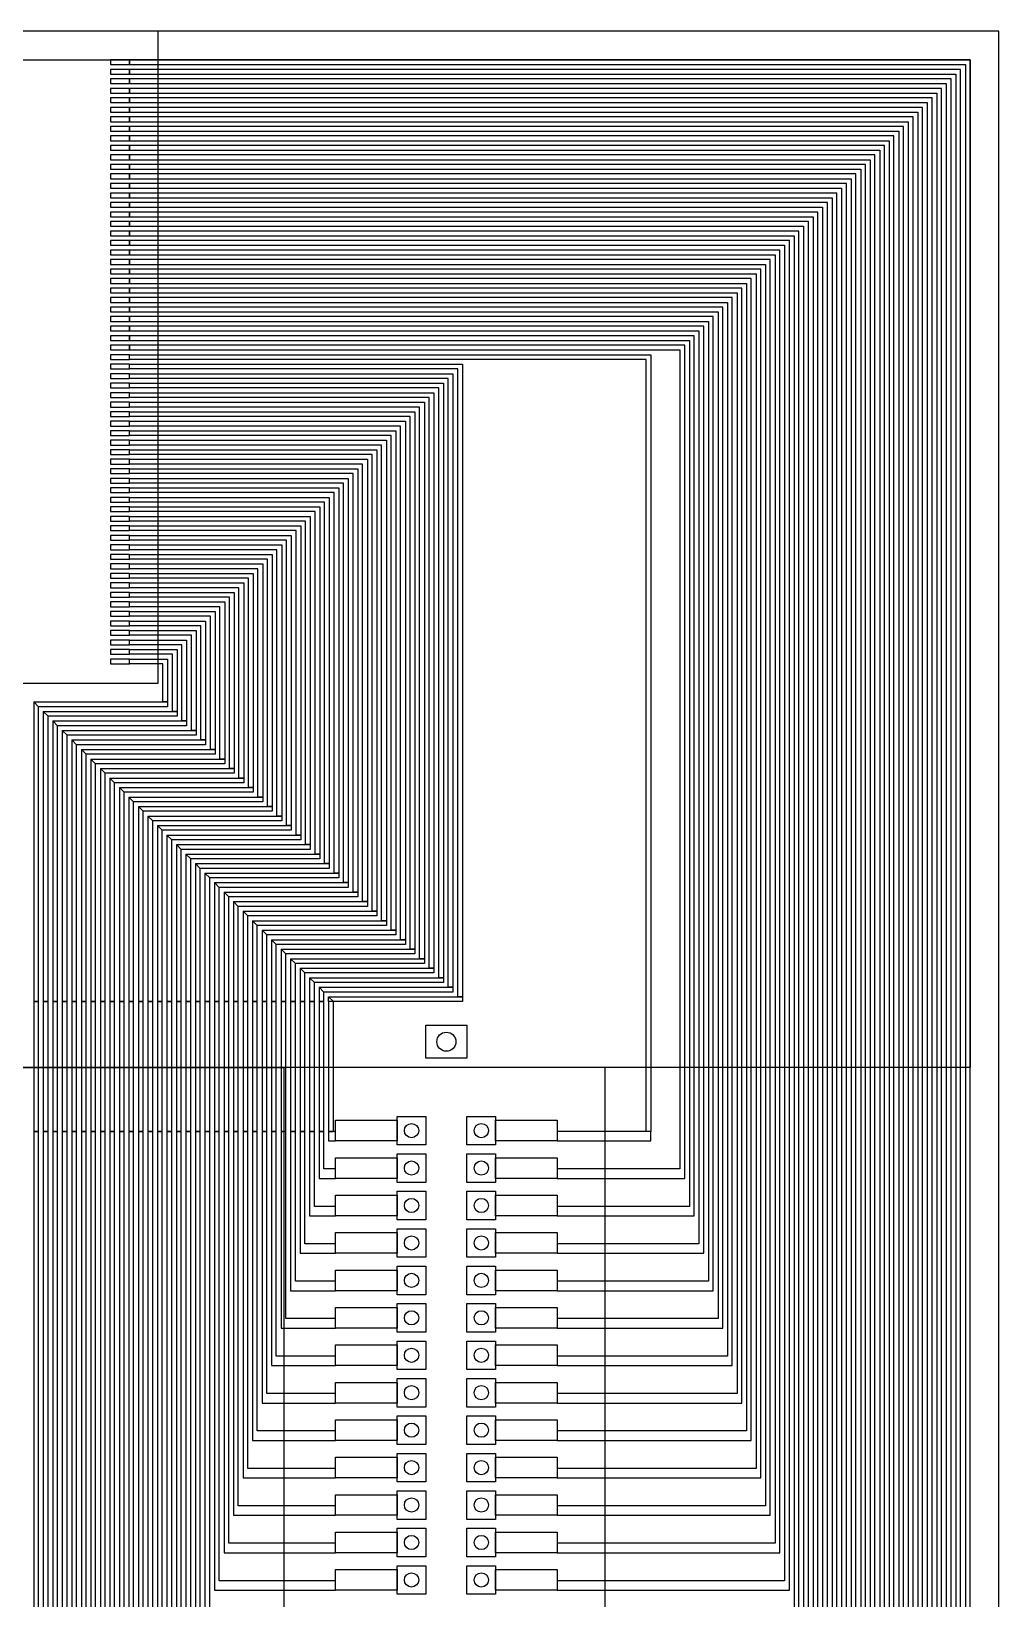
# Model space of a CAD drawing. Header units: inches. Extents: x 11033 to 102276, y 10578 to 36264.
# Drawn here: x 34273 to 44605, y 19520 to 36264 of the extents above; entities that cross this region are included whole.
import ezdxf

# ---------------------------------------------------------------- set-up
doc = ezdxf.new("R2010")
doc.units = ezdxf.units.IN
doc.header["$MEASUREMENT"] = 0
for name, color, linetype in [('board outline', 130, 'Continuous'), ('bottom copper', 160, 'Continuous'), ('bottom solder mask', 94, 'Continuous'), ('drill', 44, 'Continuous'), ('top copper', 10, 'Continuous'), ('top solder mask', 90, 'Continuous')]:
    doc.layers.add(name, color=color, linetype=linetype)

msp = doc.modelspace()

# ---------------------------------------------------------------- linework, layer by layer
at = {"layer": 'board outline'}
msp.add_lwpolyline([(23942, 10690), (44605, 10690), (44605, 36264), (23942, 36264)], close=True, dxfattribs=at)
at = {"layer": 'bottom copper'}
for points in [[(24246, 35959), (44300, 35959), (44300, 25195), (24246, 25195)], [(31575, 25195), (36971, 25195), (36971, 15295), (36971, 11345), (31575, 11345)], [(40400, 25195), (40400, 11345), (44300, 11345), (44300, 12345), (44300, 25195)], [(38181, 24410), (37521, 24410), (37521, 24630), (38181, 24630)], [(38181, 24367), (38181, 24672), (38486, 24672), (38486, 24367)], [(38926, 24367), (38926, 24672), (39231, 24672), (39231, 24367)], [(39891, 24410), (39231, 24410), (39231, 24630), (39891, 24630)], [(38181, 24010), (37521, 24010), (37521, 24230), (38181, 24230)], [(38181, 23967), (38181, 24272), (38486, 24272), (38486, 23967)], [(38926, 23967), (38926, 24272), (39231, 24272), (39231, 23967)], [(39891, 24010), (39231, 24010), (39231, 24230), (39891, 24230)], [(38181, 23610), (37521, 23610), (37521, 23830), (38181, 23830)], [(38181, 23567), (38181, 23872), (38486, 23872), (38486, 23567)], [(38926, 23567), (38926, 23872), (39231, 23872), (39231, 23567)], [(39891, 23610), (39231, 23610), (39231, 23830), (39891, 23830)], [(38181, 23167), (38181, 23472), (38486, 23472), (38486, 23167)], [(38926, 23167), (38926, 23472), (39231, 23472), (39231, 23167)], [(38181, 23210), (37521, 23210), (37521, 23430), (38181, 23430)], [(39891, 23210), (39231, 23210), (39231, 23430), (39891, 23430)], [(38181, 22810), (37521, 22810), (37521, 23030), (38181, 23030)], [(38181, 22767), (38181, 23072), (38486, 23072), (38486, 22767)], [(38926, 22767), (38926, 23072), (39231, 23072), (39231, 22767)], [(39891, 22810), (39231, 22810), (39231, 23030), (39891, 23030)], [(38181, 22410), (37521, 22410), (37521, 22630), (38181, 22630)], [(38181, 22367), (38181, 22672), (38486, 22672), (38486, 22367)], [(38926, 22367), (38926, 22672), (39231, 22672), (39231, 22367)], [(39891, 22410), (39231, 22410), (39231, 22630), (39891, 22630)], [(38181, 21967), (38181, 22272), (38486, 22272), (38486, 21967)], [(38926, 21967), (38926, 22272), (39231, 22272), (39231, 21967)], [(38181, 22010), (37521, 22010), (37521, 22230), (38181, 22230)], [(39891, 22010), (39231, 22010), (39231, 22230), (39891, 22230)], [(38181, 21610), (37521, 21610), (37521, 21830), (38181, 21830)], [(38181, 21567), (38181, 21872), (38486, 21872), (38486, 21567)], [(38926, 21567), (38926, 21872), (39231, 21872), (39231, 21567)], [(39891, 21610), (39231, 21610), (39231, 21830), (39891, 21830)], [(38181, 21167), (38181, 21472), (38486, 21472), (38486, 21167)], [(38926, 21167), (38926, 21472), (39231, 21472), (39231, 21167)], [(38181, 21210), (37521, 21210), (37521, 21430), (38181, 21430)], [(39891, 21210), (39231, 21210), (39231, 21430), (39891, 21430)], [(38181, 20810), (37521, 20810), (37521, 21030), (38181, 21030)], [(38181, 20767), (38181, 21072), (38486, 21072), (38486, 20767)], [(38926, 20767), (38926, 21072), (39231, 21072), (39231, 20767)], [(39891, 20810), (39231, 20810), (39231, 21030), (39891, 21030)], [(38181, 20410), (37521, 20410), (37521, 20630), (38181, 20630)], [(38181, 20367), (38181, 20672), (38486, 20672), (38486, 20367)], [(38926, 20367), (38926, 20672), (39231, 20672), (39231, 20367)], [(39891, 20410), (39231, 20410), (39231, 20630), (39891, 20630)], [(38181, 19967), (38181, 20272), (38486, 20272), (38486, 19967)], [(38926, 19967), (38926, 20272), (39231, 20272), (39231, 19967)], [(38181, 20010), (37521, 20010), (37521, 20230), (38181, 20230)], [(39891, 20010), (39231, 20010), (39231, 20230), (39891, 20230)], [(38181, 19610), (37521, 19610), (37521, 19830), (38181, 19830)], [(38181, 19567), (38181, 19872), (38486, 19872), (38486, 19567)], [(38926, 19567), (38926, 19872), (39231, 19872), (39231, 19567)], [(39891, 19610), (39231, 19610), (39231, 19830), (39891, 19830)]]:
    msp.add_lwpolyline(points, close=True, dxfattribs=at)
at = {"layer": 'bottom solder mask'}
for points in [[(38926, 25295), (38486, 25295), (38486, 25645), (38926, 25645)], [(38181, 24410), (37521, 24410), (37521, 24630), (38181, 24630)], [(39891, 24410), (39231, 24410), (39231, 24630), (39891, 24630)], [(38181, 24010), (37521, 24010), (37521, 24230), (38181, 24230)], [(39891, 24010), (39231, 24010), (39231, 24230), (39891, 24230)], [(38181, 23610), (37521, 23610), (37521, 23830), (38181, 23830)], [(39891, 23610), (39231, 23610), (39231, 23830), (39891, 23830)], [(38181, 23210), (37521, 23210), (37521, 23430), (38181, 23430)], [(39891, 23210), (39231, 23210), (39231, 23430), (39891, 23430)], [(38181, 22810), (37521, 22810), (37521, 23030), (38181, 23030)], [(39891, 22810), (39231, 22810), (39231, 23030), (39891, 23030)], [(38181, 22410), (37521, 22410), (37521, 22630), (38181, 22630)], [(39891, 22410), (39231, 22410), (39231, 22630), (39891, 22630)], [(38181, 22010), (37521, 22010), (37521, 22230), (38181, 22230)], [(39891, 22010), (39231, 22010), (39231, 22230), (39891, 22230)], [(38181, 21610), (37521, 21610), (37521, 21830), (38181, 21830)], [(39891, 21610), (39231, 21610), (39231, 21830), (39891, 21830)], [(38181, 21210), (37521, 21210), (37521, 21430), (38181, 21430)], [(39891, 21210), (39231, 21210), (39231, 21430), (39891, 21430)], [(38181, 20810), (37521, 20810), (37521, 21030), (38181, 21030)], [(39891, 20810), (39231, 20810), (39231, 21030), (39891, 21030)], [(38181, 20410), (37521, 20410), (37521, 20630), (38181, 20630)], [(39891, 20410), (39231, 20410), (39231, 20630), (39891, 20630)], [(38181, 20010), (37521, 20010), (37521, 20230), (38181, 20230)], [(39891, 20010), (39231, 20010), (39231, 20230), (39891, 20230)], [(38181, 19610), (37521, 19610), (37521, 19830), (38181, 19830)], [(39891, 19610), (39231, 19610), (39231, 19830), (39891, 19830)]]:
    msp.add_lwpolyline(points, close=True, dxfattribs=at)
at = {"layer": 'drill'}
for centre, radius in [((38706, 25470), 102), ((38334, 24520), 76.2), ((39079, 24520), 76.2), ((38334, 24120), 76.2), ((39079, 24120), 76.2), ((38334, 23720), 76.2), ((39079, 23720), 76.2), ((38334, 23320), 76.2), ((39079, 23320), 76.2), ((38334, 22920), 76.2), ((39079, 22920), 76.2), ((38334, 22520), 76.2), ((39079, 22520), 76.2), ((38334, 22120), 76.2), ((39079, 22120), 76.2), ((38334, 21720), 76.2), ((39079, 21720), 76.2), ((38334, 21320), 76.2), ((39079, 21320), 76.2), ((38334, 20920), 76.2), ((39079, 20920), 76.2), ((38334, 20520), 76.2), ((39079, 20520), 76.2), ((38334, 20120), 76.2), ((39079, 20120), 76.2), ((38334, 19720), 76.2), ((39079, 19720), 76.2)]:
    msp.add_circle(centre, radius, dxfattribs=at)
at = {"layer": 'top copper'}
for points in [[(35322, 35959), (35119, 35959), (35119, 35908), (35322, 35908)], [(35322, 35857), (35119, 35857), (35119, 35806), (35322, 35806)], [(35322, 35959), (35322, 35908), (44249, 35908), (44249, 24111), (44249, 12111), (39891, 12111), (39891, 12010), (44300, 12010), (44300, 24111), (44300, 35959)], [(35322, 35857), (35322, 35806), (44148, 35806), (44148, 24111), (44148, 12511), (39891, 12511), (39891, 12410), (44198, 12410), (44198, 24111), (44198, 35857)], [(35322, 35756), (35119, 35756), (35119, 35705), (35322, 35705)], [(35322, 35756), (35322, 35705), (44046, 35705), (44046, 24111), (44046, 12911), (39891, 12911), (39891, 12810), (44097, 12810), (44097, 24111), (44097, 35756)], [(35322, 35654), (35119, 35654), (35119, 35603), (35322, 35603)], [(35322, 35552), (35119, 35552), (35119, 35502), (35322, 35502)], [(35322, 35654), (35322, 35603), (43944, 35603), (43944, 24111), (43944, 13311), (39891, 13311), (39891, 13210), (43995, 13210), (43995, 24111), (43995, 35654)], [(35322, 35552), (35322, 35502), (43843, 35502), (43843, 24111), (43843, 13711), (39891, 13711), (39891, 13610), (43894, 13610), (43894, 24111), (43894, 35552)], [(35322, 35451), (35119, 35451), (35119, 35400), (35322, 35400)], [(35322, 35349), (35119, 35349), (35119, 35298), (35322, 35298)], [(35322, 35451), (35322, 35400), (43741, 35400), (43741, 24111), (43741, 14111), (39891, 14111), (39891, 14010), (43792, 14010), (43792, 24111), (43792, 35451)], [(35322, 35349), (35322, 35298), (43640, 35298), (43640, 24111), (43640, 14511), (39891, 14511), (39891, 14410), (43690, 14410), (43690, 24111), (43690, 35349)], [(35322, 35248), (35119, 35248), (35119, 35197), (35322, 35197)], [(35322, 35248), (35322, 35197), (43538, 35197), (43538, 24111), (43538, 14911), (39891, 14911), (39891, 14810), (43589, 14810), (43589, 24111), (43589, 35248)], [(35322, 35146), (35119, 35146), (35119, 35095), (35322, 35095)], [(35322, 35044), (35119, 35044), (35119, 34994), (35322, 34994)], [(35322, 35146), (35322, 35095), (43436, 35095), (43436, 24111), (43436, 15311), (39891, 15311), (39891, 15210), (43487, 15210), (43487, 24111), (43487, 35146)], [(35322, 35044), (35322, 34994), (43335, 34994), (43335, 24111), (43335, 15711), (39891, 15711), (39891, 15610), (43386, 15610), (43386, 24111), (43386, 35044)], [(35322, 34943), (35119, 34943), (35119, 34892), (35322, 34892)], [(35322, 34841), (35119, 34841), (35119, 34790), (35322, 34790)], [(35322, 34943), (35322, 34892), (43233, 34892), (43233, 24111), (43233, 16111), (39891, 16111), (39891, 16010), (43284, 16010), (43284, 24111), (43284, 34943)], [(35322, 34841), (35322, 34790), (43132, 34790), (43132, 24111), (43132, 16511), (39891, 16511), (39891, 16410), (43182, 16410), (43182, 24111), (43182, 34841)], [(35322, 34740), (35119, 34740), (35119, 34689), (35322, 34689)], [(35322, 34740), (35322, 34689), (43030, 34689), (43030, 24111), (43030, 16911), (39891, 16911), (39891, 16810), (43081, 16810), (43081, 24111), (43081, 34740)], [(35322, 34638), (35119, 34638), (35119, 34587), (35322, 34587)], [(35322, 34536), (35119, 34536), (35119, 34486), (35322, 34486)], [(35322, 34638), (35322, 34587), (42928, 34587), (42928, 24111), (42928, 17311), (39891, 17311), (39891, 17210), (42979, 17210), (42979, 24111), (42979, 34638)], [(35322, 34536), (35322, 34486), (42827, 34486), (42827, 24111), (42827, 17711), (39891, 17711), (39891, 17610), (42878, 17610), (42878, 24111), (42878, 34536)], [(35322, 34435), (35119, 34435), (35119, 34384), (35322, 34384)], [(35322, 34333), (35119, 34333), (35119, 34282), (35322, 34282)], [(35322, 34435), (35322, 34384), (42725, 34384), (42725, 24111), (42725, 18111), (39891, 18111), (39891, 18010), (42776, 18010), (42776, 24111), (42776, 34435)], [(35322, 34333), (35322, 34282), (42624, 34282), (42624, 24111), (42624, 18511), (39891, 18511), (39891, 18410), (42674, 18410), (42674, 24111), (42674, 34333)], [(35322, 34232), (35119, 34232), (35119, 34181), (35322, 34181)], [(35322, 34232), (35322, 34181), (42522, 34181), (42522, 24111), (42522, 18911), (39891, 18911), (39891, 18810), (42573, 18810), (42573, 24111), (42573, 34232)], [(35322, 34130), (35119, 34130), (35119, 34079), (35322, 34079)], [(35322, 34028), (35119, 34028), (35119, 33978), (35322, 33978)], [(35322, 34130), (35322, 34079), (42420, 34079), (42420, 24111), (42420, 19311), (39891, 19311), (39891, 19210), (42471, 19210), (42471, 24111), (42471, 34130)], [(35322, 34028), (35322, 33978), (42319, 33978), (42319, 24111), (42319, 19711), (39891, 19711), (39891, 19610), (42370, 19610), (42370, 24111), (42370, 34028)], [(35322, 33927), (35119, 33927), (35119, 33876), (35322, 33876)], [(35322, 33825), (35119, 33825), (35119, 33774), (35322, 33774)], [(35322, 33927), (35322, 33876), (42217, 33876), (42217, 24111), (42217, 20111), (39891, 20111), (39891, 20010), (42268, 20010), (42268, 24111), (42268, 33927)], [(35322, 33825), (35322, 33774), (42116, 33774), (42116, 24111), (42116, 20511), (39891, 20511), (39891, 20410), (42166, 20410), (42166, 24111), (42166, 33825)], [(35322, 33724), (35119, 33724), (35119, 33673), (35322, 33673)], [(35322, 33724), (35322, 33673), (42014, 33673), (42014, 24111), (42014, 20911), (39891, 20911), (39891, 20810), (42065, 20810), (42065, 24111), (42065, 33724)], [(35322, 33622), (35119, 33622), (35119, 33571), (35322, 33571)], [(35322, 33520), (35119, 33520), (35119, 33470), (35322, 33470)], [(35322, 33622), (35322, 33571), (41912, 33571), (41912, 24111), (41912, 21311), (39891, 21311), (39891, 21210), (41963, 21210), (41963, 24111), (41963, 33622)], [(35322, 33520), (35322, 33470), (41811, 33470), (41811, 24111), (41811, 21711), (39891, 21711), (39891, 21610), (41862, 21610), (41862, 24111), (41862, 33520)], [(35322, 33419), (35119, 33419), (35119, 33368), (35322, 33368)], [(35322, 33419), (35322, 33368), (41709, 33368), (41709, 24111), (41709, 22111), (39891, 22111), (39891, 22010), (41760, 22010), (41760, 24111), (41760, 33419)], [(35322, 33317), (35119, 33317), (35119, 33266), (35322, 33266)], [(35322, 33216), (35119, 33216), (35119, 33165), (35322, 33165)], [(35322, 33317), (35322, 33266), (41608, 33266), (41608, 24111), (41608, 22511), (39891, 22511), (39891, 22410), (41658, 22410), (41658, 24111), (41658, 33317)], [(35322, 33216), (35322, 33165), (41506, 33165), (41506, 24111), (41506, 22911), (39891, 22911), (39891, 22810), (41557, 22810), (41557, 24111), (41557, 33216)], [(35322, 33114), (35119, 33114), (35119, 33063), (35322, 33063)], [(35322, 33012), (35119, 33012), (35119, 32962), (35322, 32962)], [(35322, 33114), (35322, 33063), (41404, 33063), (41404, 24111), (41404, 23311), (39891, 23311), (39891, 23210), (41455, 23210), (41455, 24111), (41455, 33114)], [(35322, 33012), (35322, 32962), (41303, 32962), (41303, 24111), (41303, 23711), (39891, 23711), (39891, 23610), (41354, 23610), (41354, 24111), (41354, 33012)], [(35322, 32911), (35119, 32911), (35119, 32860), (35322, 32860)], [(35322, 32911), (35322, 32860), (41201, 32860), (41201, 24111), (39891, 24111), (39891, 24010), (41252, 24010), (41252, 32911)], [(35322, 32809), (35119, 32809), (35119, 32758), (35322, 32758)], [(35322, 32708), (35119, 32708), (35119, 32657), (35322, 32657)], [(40891, 24511), (40840, 24511), (40840, 32758), (35322, 32758), (35322, 32809), (40891, 32809)], [(38878, 25950), (38827, 25950), (38827, 32657), (35322, 32657), (35322, 32708), (38878, 32708)], [(35322, 32606), (35119, 32606), (35119, 32555), (35322, 32555)], [(35322, 32504), (35119, 32504), (35119, 32454), (35322, 32454)], [(38776, 26051), (38725, 26051), (38725, 32555), (35322, 32555), (35322, 32606), (38776, 32606)], [(38674, 26153), (38624, 26153), (38624, 32454), (35322, 32454), (35322, 32504), (38674, 32504)], [(35322, 32403), (35119, 32403), (35119, 32352), (35322, 32352)], [(38573, 26254), (38522, 26254), (38522, 32352), (35322, 32352), (35322, 32403), (38573, 32403)], [(35322, 32301), (35119, 32301), (35119, 32250), (35322, 32250)], [(35322, 32200), (35119, 32200), (35119, 32149), (35322, 32149)], [(38471, 26356), (38420, 26356), (38420, 32250), (35322, 32250), (35322, 32301), (38471, 32301)], [(38370, 26458), (38319, 26458), (38319, 32149), (35322, 32149), (35322, 32200), (38370, 32200)], [(35322, 32098), (35119, 32098), (35119, 32047), (35322, 32047)], [(35322, 31996), (35119, 31996), (35119, 31946), (35322, 31946)], [(38268, 26559), (38217, 26559), (38217, 32047), (35322, 32047), (35322, 32098), (38268, 32098)], [(38166, 26661), (38116, 26661), (38116, 31946), (35322, 31946), (35322, 31996), (38166, 31996)], [(35322, 31895), (35119, 31895), (35119, 31844), (35322, 31844)], [(38065, 26762), (38014, 26762), (38014, 31844), (35322, 31844), (35322, 31895), (38065, 31895)], [(35322, 31793), (35119, 31793), (35119, 31742), (35322, 31742)], [(35322, 31692), (35119, 31692), (35119, 31641), (35322, 31641)], [(37963, 26864), (37912, 26864), (37912, 31742), (35322, 31742), (35322, 31793), (37963, 31793)], [(37862, 26966), (37811, 26966), (37811, 31641), (35322, 31641), (35322, 31692), (37862, 31692)], [(35322, 31590), (35119, 31590), (35119, 31539), (35322, 31539)], [(35322, 31488), (35119, 31488), (35119, 31438), (35322, 31438)], [(37760, 27067), (37709, 27067), (37709, 31539), (35322, 31539), (35322, 31590), (37760, 31590)], [(37658, 27169), (37608, 27169), (37608, 31438), (35322, 31438), (35322, 31488), (37658, 31488)], [(35322, 31387), (35119, 31387), (35119, 31336), (35322, 31336)], [(37557, 27270), (37506, 27270), (37506, 31336), (35322, 31336), (35322, 31387), (37557, 31387)], [(35322, 31285), (35119, 31285), (35119, 31234), (35322, 31234)], [(35322, 31184), (35119, 31184), (35119, 31133), (35322, 31133)], [(37455, 27372), (37404, 27372), (37404, 31234), (35322, 31234), (35322, 31285), (37455, 31285)], [(37354, 27474), (37303, 27474), (37303, 31133), (35322, 31133), (35322, 31184), (37354, 31184)], [(35322, 31082), (35119, 31082), (35119, 31031), (35322, 31031)], [(35322, 30980), (35119, 30980), (35119, 30930), (35322, 30930)], [(37252, 27575), (37201, 27575), (37201, 31031), (35322, 31031), (35322, 31082), (37252, 31082)], [(37150, 27677), (37100, 27677), (37100, 30930), (35322, 30930), (35322, 30980), (37150, 30980)], [(35322, 30879), (35119, 30879), (35119, 30828), (35322, 30828)], [(37049, 27778), (36998, 27778), (36998, 30828), (35322, 30828), (35322, 30879), (37049, 30879)], [(35322, 30777), (35119, 30777), (35119, 30726), (35322, 30726)], [(35322, 30676), (35119, 30676), (35119, 30625), (35322, 30625)], [(36947, 27880), (36896, 27880), (36896, 30726), (35322, 30726), (35322, 30777), (36947, 30777)], [(36846, 27982), (36795, 27982), (36795, 30625), (35322, 30625), (35322, 30676), (36846, 30676)], [(35322, 30574), (35119, 30574), (35119, 30523), (35322, 30523)], [(36744, 28083), (36693, 28083), (36693, 30523), (35322, 30523), (35322, 30574), (36744, 30574)], [(35322, 30472), (35119, 30472), (35119, 30422), (35322, 30422)], [(35322, 30371), (35119, 30371), (35119, 30320), (35322, 30320)], [(36642, 28185), (36592, 28185), (36592, 30422), (35322, 30422), (35322, 30472), (36642, 30472)], [(36541, 28286), (36490, 28286), (36490, 30320), (35322, 30320), (35322, 30371), (36541, 30371)], [(35322, 30269), (35119, 30269), (35119, 30218), (35322, 30218)], [(35322, 30168), (35119, 30168), (35119, 30117), (35322, 30117)], [(36439, 28388), (36388, 28388), (36388, 30218), (35322, 30218), (35322, 30269), (36439, 30269)], [(36338, 28490), (36287, 28490), (36287, 30117), (35322, 30117), (35322, 30168), (36338, 30168)], [(35322, 30066), (35119, 30066), (35119, 30015), (35322, 30015)], [(36236, 28591), (36185, 28591), (36185, 30015), (35322, 30015), (35322, 30066), (36236, 30066)], [(35322, 29964), (35119, 29964), (35119, 29914), (35322, 29914)], [(35322, 29863), (35119, 29863), (35119, 29812), (35322, 29812)], [(36134, 28693), (36084, 28693), (36084, 29914), (35322, 29914), (35322, 29964), (36134, 29964)], [(36033, 28794), (35982, 28794), (35982, 29812), (35322, 29812), (35322, 29863), (36033, 29863)], [(35322, 29761), (35119, 29761), (35119, 29710), (35322, 29710)], [(35322, 29660), (35119, 29660), (35119, 29609), (35322, 29609)], [(35931, 28896), (35880, 28896), (35880, 29710), (35322, 29710), (35322, 29761), (35931, 29761)], [(35830, 28998), (35779, 28998), (35779, 29609), (35322, 29609), (35322, 29660), (35830, 29660)], [(35322, 29558), (35119, 29558), (35119, 29507), (35322, 29507)], [(35728, 29099), (35677, 29099), (35677, 29507), (35322, 29507), (35322, 29558), (35728, 29558)], [(34299, 29099), (35728, 29099), (35728, 29048), (34349, 29048)], [(34299, 29099), (34299, 25899), (34349, 25899), (34349, 29048)], [(34400, 28998), (35830, 28998), (35830, 28947), (34451, 28947)], [(34400, 28998), (34400, 25899), (34451, 25899), (34451, 28947)], [(34502, 28896), (35931, 28896), (35931, 28845), (34553, 28845)], [(34502, 28896), (34502, 25899), (34553, 25899), (34553, 28845)], [(34603, 28794), (36033, 28794), (36033, 28744), (34654, 28744)], [(34603, 28794), (34603, 25899), (34654, 25899), (34654, 28744)], [(34705, 28693), (36134, 28693), (36134, 28642), (34756, 28642)], [(34705, 28693), (34705, 25899), (34756, 25899), (34756, 28642)], [(34807, 28591), (36236, 28591), (36236, 28540), (34857, 28540)], [(34807, 28591), (34807, 25899), (34857, 25899), (34857, 28540)], [(34908, 28490), (36338, 28490), (36338, 28439), (34959, 28439)], [(34908, 28490), (34908, 25899), (34959, 25899), (34959, 28439)], [(35010, 28388), (36439, 28388), (36439, 28337), (35061, 28337)], [(35010, 28388), (35010, 25899), (35061, 25899), (35061, 28337)], [(35111, 28286), (36541, 28286), (36541, 28236), (35162, 28236)], [(35111, 28286), (35111, 25899), (35162, 25899), (35162, 28236)], [(35213, 28185), (36642, 28185), (36642, 28134), (35264, 28134)], [(35213, 28185), (35213, 25899), (35264, 25899), (35264, 28134)], [(35315, 28083), (36744, 28083), (36744, 28032), (35365, 28032)], [(35315, 28083), (35315, 25899), (35365, 25899), (35365, 28032)], [(35416, 27982), (36846, 27982), (36846, 27931), (35467, 27931)], [(35416, 27982), (35416, 25899), (35467, 25899), (35467, 27931)], [(35518, 27880), (36947, 27880), (36947, 27829), (35569, 27829)], [(35518, 27880), (35518, 25899), (35569, 25899), (35569, 27829)], [(35619, 27778), (37049, 27778), (37049, 27728), (35670, 27728)], [(35619, 27778), (35619, 25899), (35670, 25899), (35670, 27728)], [(35721, 27677), (37150, 27677), (37150, 27626), (35772, 27626)], [(35721, 27677), (35721, 25899), (35772, 25899), (35772, 27626)], [(35823, 27575), (37252, 27575), (37252, 27524), (35873, 27524)], [(35823, 27575), (35823, 25899), (35873, 25899), (35873, 27524)], [(35924, 27474), (37354, 27474), (37354, 27423), (35975, 27423)], [(35924, 27474), (35924, 25899), (35975, 25899), (35975, 27423)], [(36026, 27372), (37455, 27372), (37455, 27321), (36077, 27321)], [(36026, 27372), (36026, 25899), (36077, 25899), (36077, 27321)], [(36127, 27270), (37557, 27270), (37557, 27220), (36178, 27220)], [(36127, 27270), (36127, 25899), (36178, 25899), (36178, 27220)], [(36229, 27169), (37658, 27169), (37658, 27118), (36280, 27118)], [(36229, 27169), (36229, 25899), (36280, 25899), (36280, 27118)], [(36331, 27067), (37760, 27067), (37760, 27016), (36381, 27016)], [(36331, 27067), (36331, 25899), (36381, 25899), (36381, 27016)], [(36432, 26966), (37862, 26966), (37862, 26915), (36483, 26915)], [(36432, 26966), (36432, 25899), (36483, 25899), (36483, 26915)], [(36534, 26864), (37963, 26864), (37963, 26813), (36585, 26813)], [(36534, 26864), (36534, 25899), (36585, 25899), (36585, 26813)], [(36635, 26762), (38065, 26762), (38065, 26712), (36686, 26712)], [(36635, 26762), (36635, 25899), (36686, 25899), (36686, 26712)], [(36737, 26661), (38166, 26661), (38166, 26610), (36788, 26610)], [(36737, 26661), (36737, 25899), (36788, 25899), (36788, 26610)], [(36839, 26559), (38268, 26559), (38268, 26508), (36889, 26508)], [(36839, 26559), (36839, 25899), (36889, 25899), (36889, 26508)], [(36940, 26458), (38370, 26458), (38370, 26407), (36991, 26407)], [(36940, 26458), (36940, 25899), (36991, 25899), (36991, 26407)], [(37042, 26356), (38471, 26356), (38471, 26305), (37093, 26305)], [(37042, 26356), (37042, 25899), (37093, 25899), (37093, 26305)], [(37143, 26254), (38573, 26254), (38573, 26204), (37194, 26204)], [(37143, 26254), (37143, 25899), (37194, 25899), (37194, 26204)], [(37245, 26153), (38674, 26153), (38674, 26102), (37296, 26102)], [(37245, 26153), (37245, 25899), (37296, 25899), (37296, 26102)], [(37347, 26051), (38776, 26051), (38776, 26000), (37397, 26000)], [(37347, 26051), (37347, 25899), (37397, 25899), (37397, 26000)], [(34349, 24511), (34349, 25899), (34299, 25899), (34299, 24511)], [(34451, 24511), (34451, 25899), (34400, 25899), (34400, 24511)], [(34553, 24511), (34553, 25899), (34502, 25899), (34502, 24511)], [(34654, 24511), (34654, 25899), (34603, 25899), (34603, 24511)], [(34756, 24511), (34756, 25899), (34705, 25899), (34705, 24511)], [(34857, 24511), (34857, 25899), (34807, 25899), (34807, 24511)], [(34959, 24511), (34959, 25899), (34908, 25899), (34908, 24511)], [(35061, 24511), (35061, 25899), (35010, 25899), (35010, 24511)], [(35162, 24511), (35162, 25899), (35111, 25899), (35111, 24511)], [(35264, 24511), (35264, 25899), (35213, 25899), (35213, 24511)], [(35365, 24511), (35365, 25899), (35315, 25899), (35315, 24511)], [(35467, 24511), (35467, 25899), (35416, 25899), (35416, 24511)], [(35569, 24511), (35569, 25899), (35518, 25899), (35518, 24511)], [(35670, 24511), (35670, 25899), (35619, 25899), (35619, 24511)], [(35772, 24511), (35772, 25899), (35721, 25899), (35721, 24511)], [(35873, 24511), (35873, 25899), (35823, 25899), (35823, 24511)], [(35975, 24511), (35975, 25899), (35924, 25899), (35924, 24511)], [(36077, 24511), (36077, 25899), (36026, 25899), (36026, 24511)], [(36178, 24511), (36178, 25899), (36127, 25899), (36127, 24511)], [(36280, 24511), (36280, 25899), (36229, 25899), (36229, 24511)], [(36381, 24511), (36381, 25899), (36331, 25899), (36331, 24511)], [(36483, 24511), (36483, 25899), (36432, 25899), (36432, 24511)], [(36585, 24511), (36585, 25899), (36534, 25899), (36534, 24511)], [(36686, 24511), (36686, 25899), (36635, 25899), (36635, 24511)], [(36788, 24511), (36788, 25899), (36737, 25899), (36737, 24511)], [(36889, 24511), (36889, 25899), (36839, 25899), (36839, 24511)], [(36991, 24511), (36991, 25899), (36940, 25899), (36940, 24511)], [(37093, 24511), (37093, 25899), (37042, 25899), (37042, 24511)], [(37194, 24511), (37194, 25899), (37143, 25899), (37143, 24511)], [(37296, 24511), (37296, 25899), (37245, 25899), (37245, 24511)], [(37397, 24511), (37397, 25899), (37347, 25899), (37347, 24511)], [(37448, 25950), (38878, 25950), (38878, 25899), (37499, 25899)], [(37499, 25899), (37448, 25899), (37448, 25950)], [(37499, 24511), (37499, 25899), (37448, 25899), (37448, 24511)], [(38486, 25645), (38926, 25645), (38926, 25295), (38486, 25295)], [(38181, 24410), (37521, 24410), (37521, 24630), (38181, 24630)], [(38181, 24367), (38181, 24672), (38486, 24672), (38486, 24367)], [(38926, 24367), (38926, 24672), (39231, 24672), (39231, 24367)], [(39891, 24410), (39231, 24410), (39231, 24630), (39891, 24630)], [(37521, 12010), (37521, 12111), (34349, 12111), (34349, 24511), (34299, 24511), (34299, 12010)], [(37521, 12410), (37521, 12511), (34451, 12511), (34451, 24511), (34400, 24511), (34400, 12410)], [(37521, 12810), (37521, 12911), (34553, 12911), (34553, 24511), (34502, 24511), (34502, 12810)], [(37521, 13210), (37521, 13311), (34654, 13311), (34654, 24511), (34603, 24511), (34603, 13210)], [(37521, 13610), (37521, 13711), (34756, 13711), (34756, 24511), (34705, 24511), (34705, 13610)], [(37521, 14010), (37521, 14111), (34857, 14111), (34857, 24511), (34807, 24511), (34807, 14010)], [(37521, 14410), (37521, 14511), (34959, 14511), (34959, 24511), (34908, 24511), (34908, 14410)], [(37521, 14810), (37521, 14911), (35061, 14911), (35061, 24511), (35010, 24511), (35010, 14810)], [(37521, 15210), (37521, 15311), (35162, 15311), (35162, 24511), (35111, 24511), (35111, 15210)], [(37521, 15610), (37521, 15711), (35264, 15711), (35264, 24511), (35213, 24511), (35213, 15610)], [(37521, 16010), (37521, 16111), (35365, 16111), (35365, 24511), (35315, 24511), (35315, 16010)], [(37521, 16410), (37521, 16511), (35467, 16511), (35467, 24511), (35416, 24511), (35416, 16410)], [(37521, 16810), (37521, 16911), (35569, 16911), (35569, 24511), (35518, 24511), (35518, 16810)], [(37521, 17210), (37521, 17311), (35670, 17311), (35670, 24511), (35619, 24511), (35619, 17210)], [(37521, 17610), (37521, 17711), (35772, 17711), (35772, 24511), (35721, 24511), (35721, 17610)], [(37521, 18010), (37521, 18111), (35873, 18111), (35873, 24511), (35823, 24511), (35823, 18010)], [(37521, 18410), (37521, 18511), (35975, 18511), (35975, 24511), (35924, 24511), (35924, 18410)], [(37521, 18810), (37521, 18911), (36077, 18911), (36077, 24511), (36026, 24511), (36026, 18810)], [(37521, 19210), (37521, 19311), (36178, 19311), (36178, 24511), (36127, 24511), (36127, 19210)], [(37521, 19610), (37521, 19711), (36280, 19711), (36280, 24511), (36229, 24511), (36229, 19610)], [(37521, 20010), (37521, 20111), (36381, 20111), (36381, 24511), (36331, 24511), (36331, 20010)], [(37521, 20410), (37521, 20511), (36483, 20511), (36483, 24511), (36432, 24511), (36432, 20410)], [(37521, 20810), (37521, 20911), (36585, 20911), (36585, 24511), (36534, 24511), (36534, 20810)], [(37521, 21210), (37521, 21311), (36686, 21311), (36686, 24511), (36635, 24511), (36635, 21210)], [(37521, 21610), (37521, 21711), (36788, 21711), (36788, 24511), (36737, 24511), (36737, 21610)], [(37521, 22010), (37521, 22111), (36889, 22111), (36889, 24511), (36839, 24511), (36839, 22010)], [(37521, 22410), (37521, 22511), (36991, 22511), (36991, 24511), (36940, 24511), (36940, 22410)], [(37521, 22810), (37521, 22911), (37093, 22911), (37093, 24511), (37042, 24511), (37042, 22810)], [(37521, 23210), (37521, 23311), (37194, 23311), (37194, 24511), (37143, 24511), (37143, 23210)], [(37521, 23610), (37521, 23711), (37296, 23711), (37296, 24511), (37245, 24511), (37245, 23610)], [(37521, 24010), (37521, 24111), (37397, 24111), (37397, 24511), (37347, 24511), (37347, 24010)], [(37521, 24410), (37521, 24511), (37499, 24511), (37499, 24511), (37448, 24511), (37448, 24410)], [(39891, 24511), (39891, 24410), (40891, 24410), (40891, 24511)], [(38181, 24010), (37521, 24010), (37521, 24230), (38181, 24230)], [(38181, 23967), (38181, 24272), (38486, 24272), (38486, 23967)], [(38926, 23967), (38926, 24272), (39231, 24272), (39231, 23967)], [(39891, 24010), (39231, 24010), (39231, 24230), (39891, 24230)], [(38181, 23610), (37521, 23610), (37521, 23830), (38181, 23830)], [(38181, 23567), (38181, 23872), (38486, 23872), (38486, 23567)], [(38926, 23567), (38926, 23872), (39231, 23872), (39231, 23567)], [(39891, 23610), (39231, 23610), (39231, 23830), (39891, 23830)], [(38181, 23167), (38181, 23472), (38486, 23472), (38486, 23167)], [(38926, 23167), (38926, 23472), (39231, 23472), (39231, 23167)], [(38181, 23210), (37521, 23210), (37521, 23430), (38181, 23430)], [(39891, 23210), (39231, 23210), (39231, 23430), (39891, 23430)], [(38181, 22810), (37521, 22810), (37521, 23030), (38181, 23030)], [(38181, 22767), (38181, 23072), (38486, 23072), (38486, 22767)], [(38926, 22767), (38926, 23072), (39231, 23072), (39231, 22767)], [(39891, 22810), (39231, 22810), (39231, 23030), (39891, 23030)], [(38181, 22410), (37521, 22410), (37521, 22630), (38181, 22630)], [(38181, 22367), (38181, 22672), (38486, 22672), (38486, 22367)], [(38926, 22367), (38926, 22672), (39231, 22672), (39231, 22367)], [(39891, 22410), (39231, 22410), (39231, 22630), (39891, 22630)], [(38181, 21967), (38181, 22272), (38486, 22272), (38486, 21967)], [(38926, 21967), (38926, 22272), (39231, 22272), (39231, 21967)], [(38181, 22010), (37521, 22010), (37521, 22230), (38181, 22230)], [(39891, 22010), (39231, 22010), (39231, 22230), (39891, 22230)], [(38181, 21610), (37521, 21610), (37521, 21830), (38181, 21830)], [(38181, 21567), (38181, 21872), (38486, 21872), (38486, 21567)], [(38926, 21567), (38926, 21872), (39231, 21872), (39231, 21567)], [(39891, 21610), (39231, 21610), (39231, 21830), (39891, 21830)], [(38181, 21167), (38181, 21472), (38486, 21472), (38486, 21167)], [(38926, 21167), (38926, 21472), (39231, 21472), (39231, 21167)], [(38181, 21210), (37521, 21210), (37521, 21430), (38181, 21430)], [(39891, 21210), (39231, 21210), (39231, 21430), (39891, 21430)], [(38181, 20810), (37521, 20810), (37521, 21030), (38181, 21030)], [(38181, 20767), (38181, 21072), (38486, 21072), (38486, 20767)], [(38926, 20767), (38926, 21072), (39231, 21072), (39231, 20767)], [(39891, 20810), (39231, 20810), (39231, 21030), (39891, 21030)], [(38181, 20410), (37521, 20410), (37521, 20630), (38181, 20630)], [(38181, 20367), (38181, 20672), (38486, 20672), (38486, 20367)], [(38926, 20367), (38926, 20672), (39231, 20672), (39231, 20367)], [(39891, 20410), (39231, 20410), (39231, 20630), (39891, 20630)], [(38181, 19967), (38181, 20272), (38486, 20272), (38486, 19967)], [(38926, 19967), (38926, 20272), (39231, 20272), (39231, 19967)], [(38181, 20010), (37521, 20010), (37521, 20230), (38181, 20230)], [(39891, 20010), (39231, 20010), (39231, 20230), (39891, 20230)], [(38181, 19610), (37521, 19610), (37521, 19830), (38181, 19830)], [(38181, 19567), (38181, 19872), (38486, 19872), (38486, 19567)], [(38926, 19567), (38926, 19872), (39231, 19872), (39231, 19567)], [(39891, 19610), (39231, 19610), (39231, 19830), (39891, 19830)]]:
    msp.add_lwpolyline(points, close=True, dxfattribs=at)
at = {"layer": 'top solder mask'}
for points in [[(32920, 29299), (35626, 29299), (35626, 36264), (32920, 36264)], [(38486, 25645), (38926, 25645), (38926, 25295), (38486, 25295)], [(38181, 24410), (37521, 24410), (37521, 24630), (38181, 24630)], [(39891, 24410), (39231, 24410), (39231, 24630), (39891, 24630)], [(38181, 24010), (37521, 24010), (37521, 24230), (38181, 24230)], [(39891, 24010), (39231, 24010), (39231, 24230), (39891, 24230)], [(38181, 23610), (37521, 23610), (37521, 23830), (38181, 23830)], [(39891, 23610), (39231, 23610), (39231, 23830), (39891, 23830)], [(38181, 23210), (37521, 23210), (37521, 23430), (38181, 23430)], [(39891, 23210), (39231, 23210), (39231, 23430), (39891, 23430)], [(38181, 22810), (37521, 22810), (37521, 23030), (38181, 23030)], [(39891, 22810), (39231, 22810), (39231, 23030), (39891, 23030)], [(38181, 22410), (37521, 22410), (37521, 22630), (38181, 22630)], [(39891, 22410), (39231, 22410), (39231, 22630), (39891, 22630)], [(38181, 22010), (37521, 22010), (37521, 22230), (38181, 22230)], [(39891, 22010), (39231, 22010), (39231, 22230), (39891, 22230)], [(38181, 21610), (37521, 21610), (37521, 21830), (38181, 21830)], [(39891, 21610), (39231, 21610), (39231, 21830), (39891, 21830)], [(38181, 21210), (37521, 21210), (37521, 21430), (38181, 21430)], [(39891, 21210), (39231, 21210), (39231, 21430), (39891, 21430)], [(38181, 20810), (37521, 20810), (37521, 21030), (38181, 21030)], [(39891, 20810), (39231, 20810), (39231, 21030), (39891, 21030)], [(38181, 20410), (37521, 20410), (37521, 20630), (38181, 20630)], [(39891, 20410), (39231, 20410), (39231, 20630), (39891, 20630)], [(38181, 20010), (37521, 20010), (37521, 20230), (38181, 20230)], [(39891, 20010), (39231, 20010), (39231, 20230), (39891, 20230)], [(38181, 19610), (37521, 19610), (37521, 19830), (38181, 19830)], [(39891, 19610), (39231, 19610), (39231, 19830), (39891, 19830)]]:
    msp.add_lwpolyline(points, close=True, dxfattribs=at)

doc.saveas('drawing.dxf')
